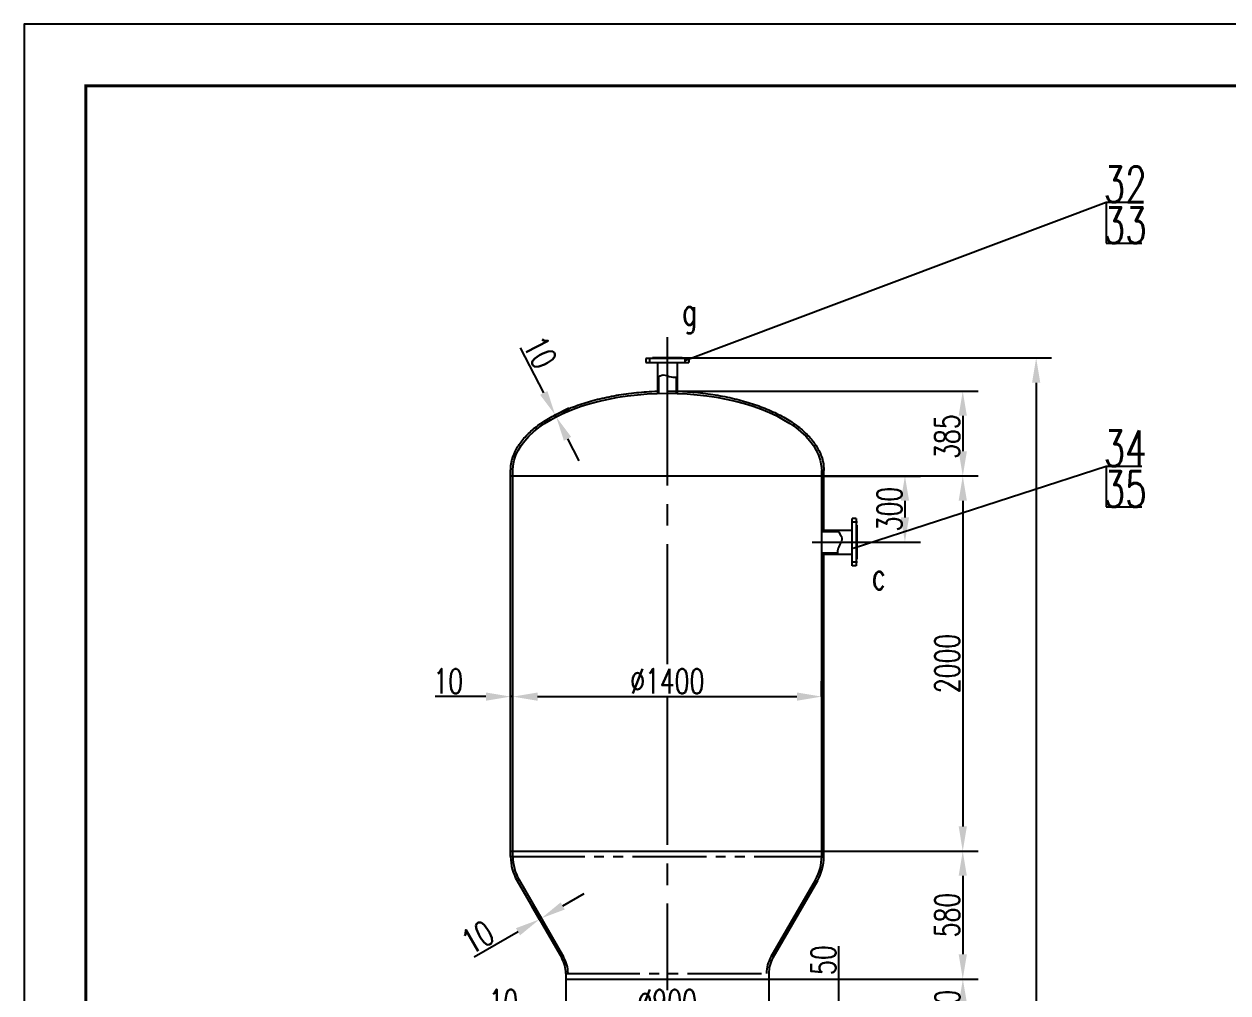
# Model space of a CAD drawing. Extents: x 4061 to 20693, y -5077 to 18471.
# Drawn here: x 4061 to 9518, y 14080 to 18471 of the extents above; entities that cross this region are included whole.
import ezdxf
from ezdxf.enums import TextEntityAlignment as Align

# ---------------------------------------------------------------- set-up
doc = ezdxf.new("R2010")
doc.units = 0
doc.header["$LTSCALE"] = 280
doc.header["$MEASUREMENT"] = 0
doc.header["$PDMODE"] = 3
for name, pattern in [('CENT1', [3.35, 2.4, -0.3, 0.35, -0.3]), ('CENTER', [1.66, 1.2, -0.15, 0.16, -0.15]), ('PHANTOM', [1.97, 1.2, -0.15, 0.16, -0.15, 0.16, -0.15])]:
    doc.linetypes.add(name, pattern=pattern)
doc.layers.get('0').update_dxf_attribs({"linetype": 'CONTINUOUS'})
doc.layers.get('DEFPOINTS').update_dxf_attribs({"linetype": 'CONTINUOUS'})
for name, color, linetype in [('3', 6, 'CONTINUOUS'), ('4', 5, 'CONTINUOUS'), ('A', 2, 'CONTINUOUS'), ('B', 7, 'CONTINUOUS'), ('C', 1, 'CENTER'), ('C1', 1, 'CENT1'), ('D', 4, 'PHANTOM')]:
    doc.layers.add(name, color=color, linetype=linetype)
doc.styles.add('HZ', font='txt', dxfattribs={"width": 0.7, "bigfont": 'hztxt'})
doc.dimstyles.get("Standard").update_dxf_attribs({"dimtxt": 0.18, "dimasz": 0.18, "dimexe": 0.18, "dimexo": 0.0625, "dimgap": 0.09, "dimtad": 0, "dimtih": 1, "dimtoh": 1, "dimdec": 4, "dimzin": 0, "dimdsep": 46, "dimtxsty": 'Standard', "dimcen": 0.09, "dimadec": 0, "dimazin": 0, "dimtfac": 1, "dimtdec": 4, "dimtofl": 0, "dimtmove": 0, "dimatfit": 3, "dimfxl": 1, "dimtolj": 1, "dimtzin": 0, "dimarcsym": 0})

# ---------------------------------------------------------------- blocks, each defined once
blk = doc.blocks.new('*D15')
at = {"color": 0, "linetype": 'ByBlock', "transparency": 16777216}
for p, q in [((7686.7, 16423.1), (8124.2, 16423.1)), ((8054.2, 16311.1), (8054.2, 16235.1)), ((7880.3, 16123.1), (8124.2, 16123.1))]:
    blk.add_line(p, q, dxfattribs=at)
for points in [[(8035.5, 16311.1), (8072.8, 16311.1), (8054.2, 16423.1)], [(8035.5, 16235.1), (8072.8, 16235.1), (8054.2, 16123.1)]]:
    blk.add_solid(points, dxfattribs=at)
at = {"layer": 'DEFPOINTS', "color": 0, "linetype": 'ByBlock', "transparency": 16777216}
for p in [(7686.7, 16423.1), (7880.3, 16123.1), (8054.2, 16123.1)]:
    blk.add_point(p, dxfattribs=at)
at = {"color": 0, "linetype": 'ByBlock', "transparency": 16777216, "insert": (7984.2, 16273.1), "char_height": 112, "attachment_point": 5, "rotation": 90, "style": 'HZ'}
blk.add_mtext('\\A1;300', dxfattribs=at)
blk = doc.blocks.new('*D16')
at = {"color": 0, "linetype": 'ByBlock', "transparency": 16777216}
for p, q in [((7055.2, 17308.3), (7055.2, 17378.3)), ((8455.2, 17308.3), (8455.2, 17378.3)), ((7167.2, 17308.3), (8343.2, 17308.3))]:
    blk.add_line(p, q, dxfattribs=at)
for points in [[(7167.2, 17327), (7167.2, 17289.7), (7055.2, 17308.3)], [(8343.2, 17327), (8343.2, 17289.7), (8455.2, 17308.3)]]:
    blk.add_solid(points, dxfattribs=at)
at = {"layer": 'DEFPOINTS', "color": 0, "linetype": 'ByBlock', "transparency": 16777216}
for p in [(7055.2, 17308.3), (8455.2, 17308.3), (8455.2, 17308.3)]:
    blk.add_point(p, dxfattribs=at)
at = {"color": 0, "linetype": 'ByBlock', "transparency": 16777216, "insert": (7755.2, 17378.3), "char_height": 112, "attachment_point": 5, "style": 'HZ'}
blk.add_mtext('\\A1;∅1400', dxfattribs=at)
blk = doc.blocks.new('*D17')
at = {"color": 0, "linetype": 'ByBlock', "transparency": 16777216}
for p, q in [((7045.2, 17308.3), (7045.2, 17378.3)), ((7055.2, 17308.3), (7055.2, 17378.3)), ((6933.2, 17308.3), (6703.2, 17308.3)), ((7055.2, 17308.3), (7045.2, 17308.3)), ((7167.2, 17308.3), (7279.2, 17308.3))]:
    blk.add_line(p, q, dxfattribs=at)
for points in [[(6933.2, 17327), (6933.2, 17289.7), (7045.2, 17308.3)], [(7167.2, 17327), (7167.2, 17289.7), (7055.2, 17308.3)]]:
    blk.add_solid(points, dxfattribs=at)
at = {"layer": 'DEFPOINTS', "color": 0, "linetype": 'ByBlock', "transparency": 16777216}
for p in [(7045.2, 17308.3), (7045.2, 17308.3), (7055.2, 17308.3)]:
    blk.add_point(p, dxfattribs=at)
at = {"color": 0, "linetype": 'ByBlock', "transparency": 16777216, "insert": (6762.2, 17378.3), "char_height": 112, "attachment_point": 5, "style": 'HZ'}
blk.add_mtext('\\A1;10', dxfattribs=at)
blk = doc.blocks.new('*D24')
at = {"color": 0, "linetype": 'ByBlock', "transparency": 16777216}
for p, q in [((8533.3, 15540.3), (8533.3, 15877.3)), ((8227.7, 15428.3), (8603.3, 15428.3)), ((8533.3, 15378.3), (8533.3, 15428.3)), ((8205.2, 15378.3), (8603.3, 15378.3)), ((8533.3, 15266.3), (8533.3, 15154.3))]:
    blk.add_line(p, q, dxfattribs=at)
for points in [[(8514.7, 15540.3), (8552, 15540.3), (8533.3, 15428.3)], [(8514.7, 15266.3), (8552, 15266.3), (8533.3, 15378.3)]]:
    blk.add_solid(points, dxfattribs=at)
at = {"layer": 'DEFPOINTS', "color": 0, "linetype": 'ByBlock', "transparency": 16777216}
for p in [(8227.7, 15428.3), (8533.3, 15428.3), (8205.2, 15378.3)]:
    blk.add_point(p, dxfattribs=at)
at = {"color": 0, "linetype": 'ByBlock', "transparency": 16777216, "insert": (8463.3, 15813.9), "char_height": 112, "attachment_point": 5, "rotation": 90, "style": 'HZ'}
blk.add_mtext('\\A1;50', dxfattribs=at)
blk = doc.blocks.new('*D26')
at = {"color": 0, "linetype": 'ByBlock', "transparency": 16777216}
for p, q in [((7686.7, 16528.2), (8386.3, 16528.2)), ((8316.3, 16416.2), (8316.3, 14940.2)), ((7686.7, 14828.2), (8386.3, 14828.2))]:
    blk.add_line(p, q, dxfattribs=at)
for points in [[(8297.7, 16416.2), (8335, 16416.2), (8316.3, 16528.2)], [(8297.7, 14940.2), (8335, 14940.2), (8316.3, 14828.2)]]:
    blk.add_solid(points, dxfattribs=at)
at = {"layer": 'DEFPOINTS', "color": 0, "linetype": 'ByBlock', "transparency": 16777216}
for p in [(7686.7, 16528.2), (7686.7, 14828.2), (8316.3, 14828.2)]:
    blk.add_point(p, dxfattribs=at)
at = {"color": 0, "linetype": 'ByBlock', "transparency": 16777216, "insert": (8246.3, 15678.2), "char_height": 112, "attachment_point": 5, "rotation": 90, "style": 'HZ'}
blk.add_mtext('\\A1;2000', dxfattribs=at)
blk = doc.blocks.new('*D27')
at = {"color": 0, "linetype": 'ByBlock', "transparency": 16777216}
for p, q in [((6976.7, 16913.2), (8386.3, 16913.2)), ((8316.3, 16801.2), (8316.3, 16640.2)), ((7686.7, 16528.2), (8386.3, 16528.2))]:
    blk.add_line(p, q, dxfattribs=at)
for points in [[(8297.7, 16801.2), (8335, 16801.2), (8316.3, 16913.2)], [(8297.7, 16640.2), (8335, 16640.2), (8316.3, 16528.2)]]:
    blk.add_solid(points, dxfattribs=at)
at = {"layer": 'DEFPOINTS', "color": 0, "linetype": 'ByBlock', "transparency": 16777216}
for p in [(6976.7, 16913.2), (7686.7, 16528.2), (8316.3, 16528.2)]:
    blk.add_point(p, dxfattribs=at)
at = {"color": 0, "linetype": 'ByBlock', "transparency": 16777216, "insert": (8246.3, 16706.6), "char_height": 112, "attachment_point": 5, "rotation": 90, "style": 'HZ'}
blk.add_mtext('\\A1;385', dxfattribs=at)
blk = doc.blocks.new('*D28')
at = {"color": 0, "linetype": 'ByBlock', "transparency": 16777216}
for p, q in [((6951.5, 16784.7), (6845.7, 16988.9)), ((7003, 16685.3), (7065.2, 16717.5)), ((7007.6, 16676.4), (7069.8, 16708.6)), ((7007.6, 16676.4), (7003, 16685.3)), ((7059.2, 16576.9), (7110.7, 16477.5))]:
    blk.add_line(p, q, dxfattribs=at)
for points in [[(6968.1, 16793.3), (6935, 16776.1), (7003, 16685.3)], [(7075.7, 16585.5), (7042.6, 16568.3), (7007.6, 16676.4)]]:
    blk.add_solid(points, dxfattribs=at)
at = {"layer": 'DEFPOINTS', "color": 0, "linetype": 'ByBlock', "transparency": 16777216}
for p in [(7003, 16685.3), (7003, 16685.3), (7007.6, 16676.4)]:
    blk.add_point(p, dxfattribs=at)
at = {"color": 0, "linetype": 'ByBlock', "transparency": 16777216, "insert": (6935, 16968.7), "char_height": 112, "attachment_point": 5, "rotation": 297.3883, "style": 'HZ'}
blk.add_mtext('\\A1;10', dxfattribs=at)
blk = doc.blocks.new('*D29')
at = {"color": 0, "linetype": 'ByBlock', "transparency": 16777216}
for p, q in [((7686.7, 14828.2), (8386.3, 14828.2)), ((8316.3, 14716.2), (8316.3, 14360.2)), ((7436.7, 14248.2), (8386.3, 14248.2))]:
    blk.add_line(p, q, dxfattribs=at)
for points in [[(8297.7, 14716.2), (8335, 14716.2), (8316.3, 14828.2)], [(8297.7, 14360.2), (8335, 14360.2), (8316.3, 14248.2)]]:
    blk.add_solid(points, dxfattribs=at)
at = {"layer": 'DEFPOINTS', "color": 0, "linetype": 'ByBlock', "transparency": 16777216}
for p in [(7686.7, 14828.2), (7436.7, 14248.2), (8316.3, 14248.2)]:
    blk.add_point(p, dxfattribs=at)
at = {"color": 0, "linetype": 'ByBlock', "transparency": 16777216, "insert": (8246.3, 14538.2), "char_height": 112, "attachment_point": 5, "rotation": 90, "style": 'HZ'}
blk.add_mtext('\\A1;580', dxfattribs=at)
blk = doc.blocks.new('*D30')
at = {"color": 0, "linetype": 'ByBlock', "transparency": 16777216}
for p, q in [((7436.7, 14248.2), (8386.8, 14248.2)), ((8316.8, 14136.2), (8316.8, 14060.2)), ((8014.6, 13948.2), (8386.8, 13948.2))]:
    blk.add_line(p, q, dxfattribs=at)
for points in [[(8298.2, 14136.2), (8335.5, 14136.2), (8316.8, 14248.2)], [(8298.2, 14060.2), (8335.5, 14060.2), (8316.8, 13948.2)]]:
    blk.add_solid(points, dxfattribs=at)
at = {"layer": 'DEFPOINTS', "color": 0, "linetype": 'ByBlock', "transparency": 16777216}
for p in [(7436.7, 14248.2), (8014.6, 13948.2), (8316.8, 13948.2)]:
    blk.add_point(p, dxfattribs=at)
at = {"color": 0, "linetype": 'ByBlock', "transparency": 16777216, "insert": (8246.8, 14098.2), "char_height": 112, "attachment_point": 5, "rotation": 90, "style": 'HZ'}
blk.add_mtext('\\A1;300', dxfattribs=at)
blk = doc.blocks.new('*D34')
at = {"color": 0, "linetype": 'ByBlock', "transparency": 16777216}
for p, q in [((7305.2, 15588.8), (7305.2, 15484.9)), ((8093.2, 15554.9), (7417.2, 15554.9)), ((8205.2, 15588.8), (8205.2, 15484.9))]:
    blk.add_line(p, q, dxfattribs=at)
for points in [[(7417.2, 15573.6), (7417.2, 15536.2), (7305.2, 15554.9)], [(8093.2, 15573.6), (8093.2, 15536.2), (8205.2, 15554.9)]]:
    blk.add_solid(points, dxfattribs=at)
at = {"layer": 'DEFPOINTS', "color": 0, "linetype": 'ByBlock', "transparency": 16777216}
for p in [(7305.2, 15588.8), (7305.2, 15554.9), (8205.2, 15588.8)]:
    blk.add_point(p, dxfattribs=at)
at = {"color": 0, "linetype": 'ByBlock', "transparency": 16777216, "insert": (7755.2, 15624.9), "char_height": 112, "attachment_point": 5, "style": 'HZ'}
blk.add_mtext('\\A1;∅900', dxfattribs=at)
blk = doc.blocks.new('*D35')
at = {"color": 0, "linetype": 'ByBlock', "transparency": 16777216}
for p, q in [((7295.2, 15554.9), (7295.2, 15624.9)), ((7305.2, 15554.9), (7305.2, 15624.9)), ((7183.2, 15554.9), (6953.2, 15554.9)), ((7305.2, 15554.9), (7295.2, 15554.9)), ((7417.2, 15554.9), (7529.2, 15554.9))]:
    blk.add_line(p, q, dxfattribs=at)
for points in [[(7183.2, 15573.6), (7183.2, 15536.2), (7295.2, 15554.9)], [(7417.2, 15573.6), (7417.2, 15536.2), (7305.2, 15554.9)]]:
    blk.add_solid(points, dxfattribs=at)
at = {"layer": 'DEFPOINTS', "color": 0, "linetype": 'ByBlock', "transparency": 16777216}
for p in [(7295.2, 15554.9), (7295.2, 15554.9), (7305.2, 15554.9)]:
    blk.add_point(p, dxfattribs=at)
at = {"color": 0, "linetype": 'ByBlock', "transparency": 16777216, "insert": (7012.2, 15624.9), "char_height": 112, "attachment_point": 5, "style": 'HZ'}
blk.add_mtext('\\A1;10', dxfattribs=at)
blk = doc.blocks.new('*D67')
at = {"color": 0, "linetype": 'ByBlock', "transparency": 16777216}
for p, q in [((7281.3, 16059.6), (7378.2, 16115.6)), ((7175.6, 15998.6), (7140.6, 16059.2)), ((7184.3, 16003.6), (7149.3, 16064.2)), ((7184.3, 16003.6), (7175.6, 15998.6)), ((7078.6, 15942.6), (6879.4, 15827.6))]:
    blk.add_line(p, q, dxfattribs=at)
for points in [[(7271.9, 16075.8), (7290.6, 16043.4), (7184.3, 16003.6)], [(7069.3, 15958.8), (7087.9, 15926.4), (7175.6, 15998.6)]]:
    blk.add_solid(points, dxfattribs=at)
at = {"layer": 'DEFPOINTS', "color": 0, "linetype": 'ByBlock', "transparency": 16777216}
for p in [(7175.6, 15998.6), (7175.6, 15998.6), (7184.3, 16003.6)]:
    blk.add_point(p, dxfattribs=at)
at = {"color": 0, "linetype": 'ByBlock', "transparency": 16777216, "insert": (6895.5, 15917.7), "char_height": 112, "attachment_point": 5, "rotation": 30, "style": 'HZ'}
blk.add_mtext('\\A1;10', dxfattribs=at)
blk = doc.blocks.new('件号1')
at = {"layer": 'B'}
blk.add_line((0, 0), (6, 0), dxfattribs=at)
at = {"layer": 'B', "style": 'HZ', "width": 0.7}
blk.add_attdef('JH', text='', height=6, dxfattribs=at).set_placement((3.18, 0), align=Align.CENTER)
blk = doc.blocks.new('*D197')
at = {"color": 0, "linetype": 'ByBlock', "transparency": 16777216}
for p, q in [((7044.2, 16958.1), (8719.1, 16958.1)), ((8649.1, 16846.1), (8649.1, -3424.9)), ((7946.7, -3536.9), (8719.1, -3536.9))]:
    blk.add_line(p, q, dxfattribs=at)
for points in [[(8630.4, 16846.1), (8667.8, 16846.1), (8649.1, 16958.1)], [(8630.4, -3424.9), (8667.8, -3424.9), (8649.1, -3536.9)]]:
    blk.add_solid(points, dxfattribs=at)
at = {"layer": 'DEFPOINTS', "color": 0, "linetype": 'ByBlock', "transparency": 16777216}
for p in [(7044.2, 16958.1), (7946.7, -3536.9), (8649.1, -3536.9)]:
    blk.add_point(p, dxfattribs=at)
at = {"color": 0, "linetype": 'ByBlock', "transparency": 16777216, "insert": (8579.1, 6710.6), "char_height": 112, "attachment_point": 5, "rotation": 90, "style": 'HZ'}
blk.add_mtext('\\A1;~22722', dxfattribs=at)

msp = doc.modelspace()

# ---------------------------------------------------------------- linework, layer by layer
for points in [[(6932.20793, 16867.78275), (6958.168, 16881.26996), (6994.529, 16871.8715), (7021.20793, 16871.8715)], [(7745.70793, 16177.13672), (7768.54871, 16139.64924), (7749.59393, 16089.79608), (7749.59393, 16069.13672)]]:
    msp.add_spline(points, degree=3)
at = {"layer": '3'}
msp.add_lwpolyline([(20692.69809, -5076.57594), (20692.69809, 18471.42406), (4060.69809, 18471.42406), (4060.69809, -5076.57594)], close=True, dxfattribs=at)
at = {"layer": '4', "const_width": 14}
msp.add_lwpolyline([(20412.69809, -4796.57594), (20412.69809, 18191.42406), (4340.69809, 18191.42406), (4340.69809, -4796.57594)], close=True, dxfattribs=at)
at = {"layer": 'A'}
for p, q in [((6879.20793, 16955.13672), (6879.20793, 16938.13672)), ((7074.20793, 16955.13672), (6879.20793, 16955.13672)), ((6879.20793, 16938.13672), (7074.20793, 16938.13672)), ((6909.20793, 16958.13672), (6909.20793, 16955.13672)), ((7044.20793, 16958.13672), (6909.20793, 16958.13672)), ((6932.20793, 16938.13672), (6932.20793, 16797.42877)), ((7021.20793, 16938.13672), (7021.20793, 16797.42877)), ((7044.20793, 16958.13672), (7044.20793, 16955.13672)), ((7074.20793, 16955.13672), (7074.20793, 16938.13672)), ((6936.20793, 16870.73896), (6936.20793, 16797.55043)), ((7017.20793, 16871.47401), (7017.20793, 16797.55043)), ((6266.70793, 14698.13672), (6266.70793, 16448.13672)), ((6276.70793, 14698.13672), (6276.70793, 16448.13672)), ((7676.70793, 14698.13672), (7676.70793, 16448.13672)), ((7686.70793, 16177.13672), (7686.70793, 16448.13672)), ((6266.70793, 16423.13672), (7686.70793, 16423.13672)), ((7814.70793, 16015.63672), (7814.70793, 16230.63672)), ((7833.70793, 16230.63672), (7814.70793, 16230.63672)), ((7833.70793, 16230.63672), (7833.70793, 16015.63672)), ((7676.70793, 16177.13672), (7814.70793, 16177.13672)), ((7676.70793, 16171.13672), (7751.17285, 16171.13672)), ((7836.70793, 16200.63672), (7833.70793, 16200.63672)), ((7836.70793, 16200.63672), (7836.70793, 16045.63672)), ((7676.70793, 16075.13672), (7749.08958, 16075.13672)), ((7676.70793, 16069.13672), (7814.70793, 16069.13672)), ((7686.70793, 14698.13672), (7686.70793, 16069.13672)), ((7833.70793, 16015.63672), (7814.70793, 16015.63672)), ((7836.70793, 16045.63672), (7833.70793, 16045.63672)), ((6266.70793, 14723.13672), (7686.70793, 14723.13672)), ((6296.18235, 14588.13672), (6497.95149, 14238.66231)), ((6304.8426, 14593.13672), (6506.61175, 14243.66231)), ((7648.57327, 14593.13672), (7446.80412, 14243.66231)), ((7657.23352, 14588.13672), (7455.46438, 14238.66231)), ((6516.70793, 14168.66231), (6516.70793, 13876.13672)), ((6516.70793, 14143.13672), (7436.70793, 14143.13672)), ((7436.70793, 14168.66231), (7436.70793, 13876.13672))]:
    msp.add_line(p, q, dxfattribs=at)
for centre, radius, start, end in [((6486.70793, 14698.13672), 220, 180, 210), ((6486.70793, 14698.13672), 210, 180, 210), ((7466.70793, 14698.13672), 210, 330, 0), ((7466.70793, 14698.13672), 220, 330, 0), ((6376.70793, 14168.66231), 140, 0, 30), ((6376.70793, 14168.66231), 150, 0, 30), ((7576.70793, 14168.66231), 150, 150, 180), ((7576.70793, 14168.66231), 140, 150, 180)]:
    msp.add_arc(centre, radius, start, end, dxfattribs=at)
at = {"layer": 'A', "extrusion": (0, 0, -1)}
msp.add_ellipse((6976.70793, 16448.13672), major_axis=(700, 0), ratio=0.5, start_param=3.1415926536, end_param=6.2831853072, dxfattribs=at)
at = {"layer": 'A'}
for points, knots in [([(6266.70793, 16448.13672), (6266.70793, 16458.174), (6267.52587, 16468.21107), (6270.78461, 16488.18779), (6273.22517, 16498.12716), (6279.69348, 16517.82125), (6283.72093, 16527.57595), (6296.32924, 16552.88168), (6306.18112, 16568.21922), (6329.71709, 16597.96639), (6343.40119, 16612.37741), (6374.3289, 16640.07084), (6391.57295, 16653.35365), (6429.31389, 16678.60244), (6449.81098, 16690.56834), (6493.70615, 16713.00495), (6517.10417, 16723.47546), (6566.4019, 16742.75841), (6592.30143, 16751.57065), (6646.15919, 16767.39582), (6674.11716, 16774.4086), (6731.61194, 16786.52022), (6761.14846, 16791.61897), (6821.29184, 16799.81818), (6851.89841, 16802.91858), (6899.19034, 16806.09727), (6915.68103, 16806.91089), (6932.20793, 16807.43354)], [0, 0, 0, 0, 0.0813832865, 0.0813832865, 0.1627665731, 0.1627665731, 0.2441498596, 0.2441498596, 0.3767075248, 0.3767075248, 0.50926519, 0.50926519, 0.6418228551, 0.6418228551, 0.7743805203, 0.7743805203, 0.9069381855, 0.9069381855, 1.0394958507, 1.0394958507, 1.1720535159, 1.1720535159, 1.3046111811, 1.3046111811, 1.4371688463, 1.4371688463, 1.5076343874, 1.5076343874, 1.5076343874, 1.5076343874]), ([(7021.20793, 16807.43354), (7037.23301, 16806.92677), (7053.22405, 16806.14643), (7100.03071, 16803.05132), (7130.65026, 16799.98369), (7190.828, 16791.84892), (7220.38589, 16786.78185), (7277.93142, 16774.73196), (7305.91878, 16767.74924), (7359.84277, 16751.98213), (7385.77914, 16743.19787), (7435.15741, 16723.96844), (7458.5991, 16713.52345), (7502.58769, 16691.13512), (7523.13453, 16679.19198), (7560.98028, 16653.98572), (7578.27939, 16640.72269), (7609.32185, 16613.06569), (7623.06566, 16598.67133), (7646.72519, 16568.95401), (7656.64097, 16553.62969), (7671.0624, 16524.94667), (7676.19941, 16511.69462), (7683.54299, 16484.89951), (7685.74827, 16471.35691), (7686.62405, 16454.56937), (7686.70793, 16451.35305), (7686.70793, 16448.13672)], [1.6339582651, 1.6339582651, 1.6339582651, 1.6339582651, 1.7022841766, 1.7022841766, 1.8348418418, 1.8348418418, 1.967399507, 1.967399507, 2.0999571722, 2.0999571722, 2.2325148374, 2.2325148374, 2.3650725026, 2.3650725026, 2.4976301678, 2.4976301678, 2.630187833, 2.630187833, 2.7627454981, 2.7627454981, 2.8953031633, 2.8953031633, 3.0054087531, 3.0054087531, 3.115514343, 3.115514343, 3.1415926536, 3.1415926536, 3.1415926536, 3.1415926536])]:
    msp.add_open_spline(points, degree=3, knots=knots, dxfattribs=at)
at = {"layer": 'B'}
for p, q in [((7056.70793, 16946.63672), (8966.86935, 17663.5794)), ((8966.86935, 17663.5794), (8966.86935, 17478.5794)), ((6976.70793, 16808.13672), (6976.70793, 16808.13672)), ((7819.4088, 16095.55533), (8966.86935, 16467.66547)), ((8966.86935, 16467.66547), (8966.86935, 16282.66547))]:
    msp.add_line(p, q, dxfattribs=at)
at = {"layer": 'C'}
for p, q in [((6896.70793, 16960.13672), (6896.70793, 16933.13672)), ((7056.70793, 16960.13672), (7056.70793, 16933.13672)), ((7838.70793, 16213.13672), (7809.70793, 16213.13672)), ((7632.87215, 16123.13672), (7880.28238, 16123.13672)), ((7838.70793, 16033.13672), (7809.70793, 16033.13672))]:
    msp.add_line(p, q, dxfattribs=at)
at = {"layer": 'C1'}
for p, q in [((6976.70793, 17052.09126), (6976.70793, 15569.94904)), ((6976.70793, 15423.13672), (6976.70793, 14093.29412))]:
    msp.add_line(p, q, dxfattribs=at)
at = {"layer": 'D'}
for p, q in [((6266.70793, 14698.13672), (7686.70793, 14698.13672)), ((6516.70793, 14168.13672), (7436.70793, 14168.13672))]:
    msp.add_line(p, q, dxfattribs=at)

# ---------------------------------------------------------------- block references
at = {"layer": 'B', "xscale": 27, "yscale": 27, "zscale": 27}
for p, values in [((8966.86935, 17663.5794), {'JH': '32'}), ((8966.86935, 17478.5794), {'JH': '33'}), ((8966.86935, 16467.66547), {'JH': '34'}), ((8966.86935, 16282.66547), {'JH': '35'})]:
    msp.add_blockref('件号1', p, dxfattribs=at).add_auto_attribs(values)

# ---------------------------------------------------------------- texts
at = {"layer": 'B', "style": 'HZ', "width": 0.7}
for s, p in [('g', (7077.56465, 17108.54745)), ('c', (7935.69441, 15908.35693))]:
    msp.add_text(s, height=120, dxfattribs=at).set_placement(p, align=Align.CENTER)

# ---------------------------------------------------------------- dimensions: what is measured, and where the dimension line sits
at = {"layer": 'B'}
for base, p1, p2, picture, middle, set_off in [((6266.70793, 15423.13672), (6276.70793, 15423.13672), (6266.70793, 15423.13672), '*D17', (5983.70053, 17693.13672), (-778.53017, -1885.18523)), ((6516.70793, 13969.71439), (6526.70793, 13969.71439), (6516.70793, 13969.71439), '*D35', (6233.70053, 15939.71439), (-778.53017, -1585.18523))]:
    dim = msp.add_linear_dim(base=base, p1=p1, p2=p2, dimstyle='Standard', override={"dimtxt": 112, "dimasz": 112, "dimexe": 70, "dimexo": 0, "dimgap": 14, "dimtad": 1, "dimtih": 0, "dimtoh": 0, "dimzin": 8, "dimtxsty": 'HZ', "dimcen": 56, "dimtofl": 1}, dxfattribs=at)
    dim.commit()
    dim.dimension.update_dxf_attribs({"geometry": picture, "text_midpoint": middle, "insert": set_off})
for base, p1, p2, picture, middle, set_off in [((7676.70793, 15423.13672), (6276.70793, 15423.13672), (7676.70793, 15423.13672), '*D16', (6976.70793, 17693.13672), (-778.53017, -1885.18523)), ((6526.70793, 13969.71439), (7426.70793, 14003.59665), (6526.70793, 14003.59665), '*D34', (6976.70793, 15939.71439), (-778.53017, -1585.18523))]:
    dim = msp.add_linear_dim(base=base, p1=p1, p2=p2, text='%%c<>', dimstyle='Standard', override={"dimtxt": 112, "dimasz": 112, "dimexe": 70, "dimexo": 0, "dimgap": 14, "dimtad": 1, "dimtih": 0, "dimtoh": 0, "dimzin": 8, "dimtxsty": 'HZ', "dimcen": 56, "dimtofl": 1}, dxfattribs=at)
    dim.commit()
    dim.dimension.update_dxf_attribs({"geometry": picture, "text_midpoint": middle, "insert": set_off})
for p1, p2, picture, middle, set_off in [((6473.0194, 16691.18912), (6468.41922, 16700.0682), '*D28', (6400.38401, 17283.55436), (-534.63018, 14.81477)), ((6405.72717, 14418.39952), (6397.06692, 14413.39952), '*D67', (6116.97531, 16232.51759), (-778.53017, -1585.18523))]:
    dim = msp.add_aligned_dim(p1=p1, p2=p2, distance=0, dimstyle='Standard', override={"dimtxt": 112, "dimasz": 112, "dimexe": 70, "dimexo": 0, "dimgap": 14, "dimtad": 1, "dimtih": 0, "dimtoh": 0, "dimzin": 8, "dimtxsty": 'HZ', "dimcen": 56, "dimtofl": 1}, dxfattribs=at)
    dim.commit()
    dim.dimension.update_dxf_attribs({"geometry": picture, "text_midpoint": middle, "insert": set_off})
dim = msp.add_linear_dim(base=(8649.08591, -3536.86328), p1=(7044.20793, 16958.13672), p2=(7946.70793, -3536.86328), angle=90, text='~22722', dimstyle='Standard', override={"dimtxt": 112, "dimasz": 112, "dimexe": 70, "dimexo": 0, "dimgap": 14, "dimtad": 1, "dimtih": 0, "dimtoh": 0, "dimzin": 8, "dimtxsty": 'HZ', "dimcen": 56, "dimtofl": 1}, dxfattribs=at)
dim.commit()
dim.dimension.update_dxf_attribs({"geometry": '*D197', "text_midpoint": (8579.08591, 6710.63672)})
for base, p1, p2, picture, middle, set_off in [((8316.3336, 16423.13672), (6976.70793, 16808.13672), (7686.70793, 16423.13672), '*D27', (8316.3336, 16601.58154), (0, -105.02323)), ((7754.78825, 13843.13672), (7426.70793, 13793.13672), (7449.20793, 13843.13672), '*D24', (7754.78825, 14228.75428), (-778.53017, -1585.18523))]:
    dim = msp.add_linear_dim(base=base, p1=p1, p2=p2, angle=90, dimstyle='Standard', override={"dimtxt": 112, "dimasz": 112, "dimexe": 70, "dimexo": 0, "dimgap": 14, "dimtad": 1, "dimtih": 0, "dimtoh": 0, "dimzin": 8, "dimtxsty": 'HZ', "dimcen": 56, "dimtofl": 1}, dxfattribs=at)
    dim.commit()
    dim.dimension.update_dxf_attribs({"geometry": picture, "text_midpoint": middle, "dimtype": 160, "insert": set_off})
dim = msp.add_linear_dim(base=(8054.17044, 16123.13672), p1=(7686.70793, 16423.13672), p2=(7880.28238, 16123.13672), angle=90, dimstyle='Standard', override={"dimtxt": 112, "dimasz": 112, "dimexe": 70, "dimexo": 0, "dimgap": 14, "dimtad": 1, "dimtih": 0, "dimtoh": 0, "dimzin": 8, "dimtxsty": 'HZ', "dimcen": 56, "dimtofl": 1}, dxfattribs=at)
dim.commit()
dim.dimension.update_dxf_attribs({"geometry": '*D15', "text_midpoint": (7984.17044, 16273.13672)})
dim = msp.add_linear_dim(base=(8316.3336, 14723.13672), p1=(7686.70793, 16423.13672), p2=(7686.70793, 14723.13672), angle=90, text='2000', dimstyle='Standard', override={"dimtxt": 112, "dimasz": 112, "dimexe": 70, "dimexo": 0, "dimgap": 14, "dimtad": 1, "dimtih": 0, "dimtoh": 0, "dimzin": 8, "dimtxsty": 'HZ', "dimcen": 56, "dimtofl": 1}, dxfattribs=at)
dim.commit()
dim.dimension.update_dxf_attribs({"geometry": '*D26', "text_midpoint": (8246.3336, 15873.13672), "insert": (0, -105.02323)})
for base, p1, p2, picture, middle in [((8316.3336, 14143.13672), (7686.70793, 14723.13672), (7436.70793, 14143.13672), '*D29', (8246.3336, 14733.13672)), ((8316.8381, 13843.13672), (7436.70793, 14143.13672), (8014.58082, 13843.13672), '*D30', (8246.8381, 14293.13672))]:
    dim = msp.add_linear_dim(base=base, p1=p1, p2=p2, angle=90, dimstyle='Standard', override={"dimtxt": 112, "dimasz": 112, "dimexe": 70, "dimexo": 0, "dimgap": 14, "dimtad": 1, "dimtih": 0, "dimtoh": 0, "dimzin": 8, "dimtxsty": 'HZ', "dimcen": 56, "dimtofl": 1}, dxfattribs=at)
    dim.commit()
    dim.dimension.update_dxf_attribs({"geometry": picture, "text_midpoint": middle, "insert": (0, -105.02323)})

doc.saveas('drawing.dxf')
